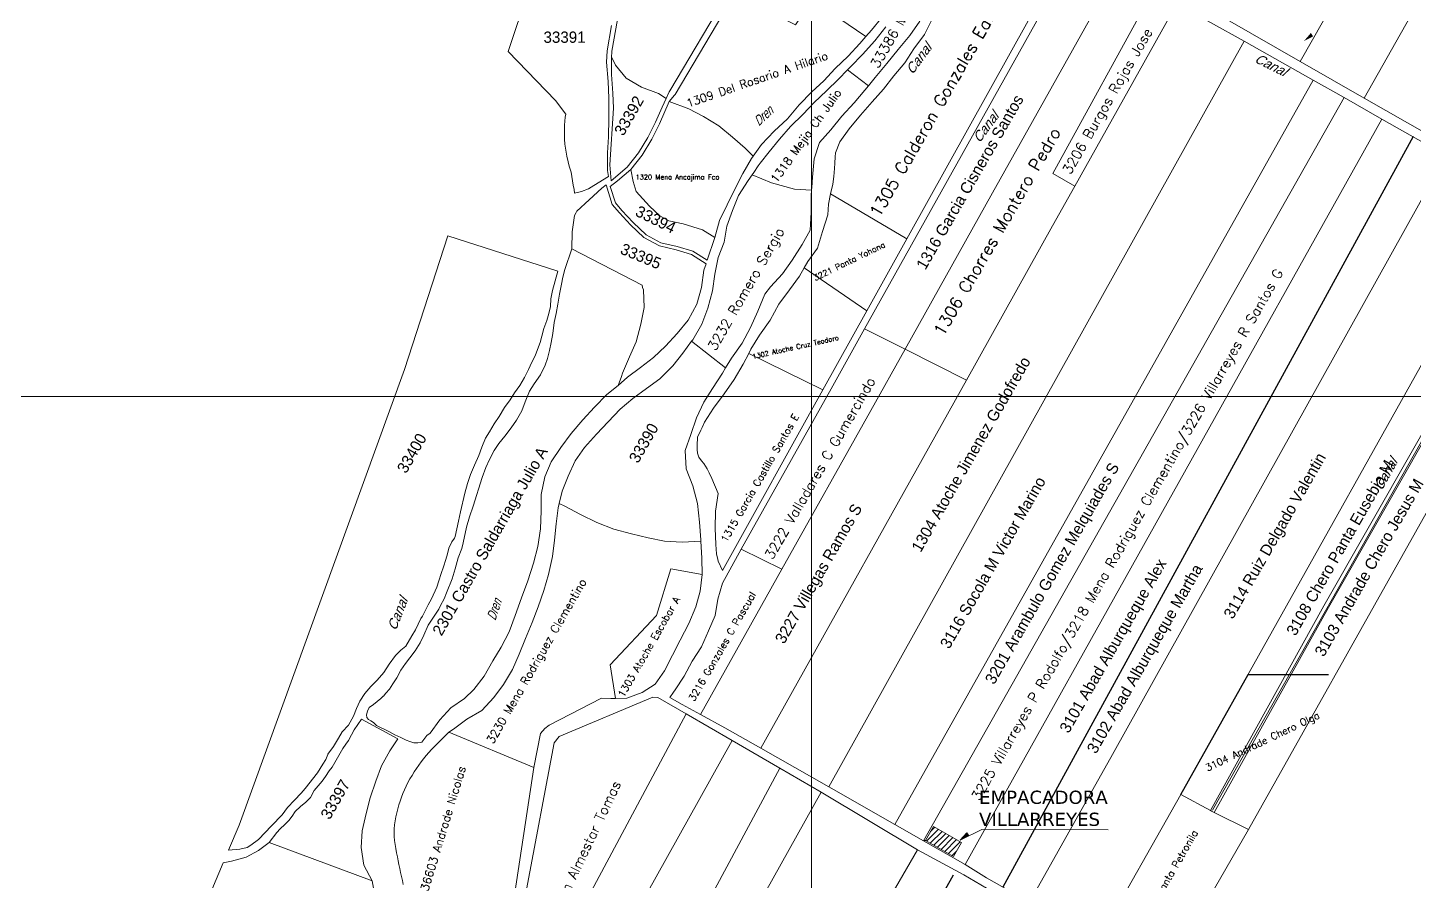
# Model space of a CAD drawing. Header units: metres. Extents: x 278 to 15006, y -2322 to 4522.
# Drawn here: x 1076 to 1935, y 621 to 1151 of the extents above; entities that cross this region are included whole.
import ezdxf

# ---------------------------------------------------------------- set-up
doc = ezdxf.new("R2010")
doc.units = ezdxf.units.M
doc.header["$LTSCALE"] = 25.4
doc.header["$MEASUREMENT"] = 0
for name, color, linetype in [('05', 7, 'Continuous'), ('52', 7, 'Continuous'), ('PARCELAS', 3, 'Continuous'), ('TXTPARCEL', 7, 'Continuous')]:
    doc.layers.add(name, color=color, linetype=linetype)
doc.layers.add('cable via', color=32, linetype='Continuous', lineweight=30)
doc.layers.add('MARGEN', color=224, linetype='Continuous', lineweight=60)
doc.styles.add('L120', font='simplex', dxfattribs={"height": 3})
doc.styles.add('L140', font='simplex', dxfattribs={"height": 3.6})
doc.styles.add('L175', font='simplex', dxfattribs={"height": 4.4})
doc.styles.add('L200', font='simplex', dxfattribs={"height": 5.1})
doc.styles.add('L240', font='simplex', dxfattribs={"height": 6.1})
doc.styles.add('L290', font='simplex', dxfattribs={"height": 7.4})

msp = doc.modelspace()

# ---------------------------------------------------------------- hatches: boundary and pattern name
at = {"layer": 'cable via', "lineweight": 20}
for color, points in [(256, [(1872.06, 1145.13), (1870.77, 1147.09), (1866.7, 1142.45)]), (49, [(1658.98, 649.55), (1657.69, 651.51), (1653.62, 646.87)])]:
    msp.add_hatch(color=color, dxfattribs=at).paths.add_polyline_path(points)
h = msp.add_hatch(dxfattribs=at)
h.set_pattern_fill('ANSI31', color=49, scale=20, style=0)
h.paths.add_polyline_path([(1637.04, 655.49), (1632.08, 646.81), (1649.43, 636.87), (1654.4, 645.55)])

# ---------------------------------------------------------------- linework, layer by layer
at = {"layer": '05', "color": 3, "linetype": 'Continuous', "lineweight": 13}
msp.add_line((1809.99, 665.58), (2019.93, 1036.15), dxfattribs=at)
at = {"layer": 'cable via', "color": 49, "lineweight": 13}
msp.add_line((1561.38, 4422), (1561.38, -678), dxfattribs=at)
at = {"layer": 'cable via', "lineweight": 20}
msp.add_line((1870.77, 1147.09), (1872.06, 1145.13), dxfattribs=at)
at = {"layer": 'cable via', "lineweight": 13}
msp.add_line((4161.38, 922), (361.38, 922), dxfattribs=at)
at = {"layer": 'cable via', "color": 49, "lineweight": 20}
for p, q in [((1666.98, 653.55), (1653.62, 646.87)), ((1745.42, 653.4), (1666.98, 653.55)), ((1653.62, 646.87), (1657.69, 651.51)), ((1657.69, 651.51), (1658.98, 649.55))]:
    msp.add_line(p, q, dxfattribs=at)
msp.add_lwpolyline([(1632.08, 646.81), (1637.04, 655.49), (1654.4, 645.55), (1649.43, 636.87)], close=True, dxfattribs=at)
at = {"layer": 'MARGEN', "color": 3, "linetype": 'Continuous', "lineweight": 13}
msp.add_lwpolyline([(1864.28, 1129.76), (2126.48, 1590.8), (2109.38, 1600.3), (2083.99, 1614.8), (1820.75, 1154.64), (1864.28, 1129.76)], close=True, dxfattribs=at)
at = {"layer": 'PARCELAS', "color": 3, "linetype": 'Continuous', "lineweight": 13}
for p, q in [((1506.18, 806.2), (1517.88, 827.4)), ((1503.38, 796.41), (1506.18, 806.2)), ((1501.78, 786.3), (1503.38, 796.41)), ((1497.58, 776.8), (1501.78, 786.3)), ((1493.29, 766.8), (1497.58, 776.8)), ((1487.58, 758), (1493.29, 766.8)), ((1482.48, 748.71), (1487.58, 758)), ((1476.89, 740.21), (1482.48, 748.71)), ((1475.88, 738.71), (1476.89, 740.21)), ((1473.58, 735.5), (1475.88, 738.71)), ((1481.18, 731), (1473.58, 735.5)), ((1492.7, 724.81), (1481.18, 731))]:
    msp.add_line(p, q, dxfattribs=at)
at = {"layer": 'PARCELAS', "color": 49, "linetype": 'Continuous', "lineweight": 13}
for p, q in [((1517.88, 827.4), (1543.1, 814.93)), ((1543.1, 814.93), (1492.7, 724.81)), ((1543.1, 814.93), (1543.1, 814.93))]:
    msp.add_line(p, q, dxfattribs=at)
at = {"layer": 'PARCELAS', "color": 49}
for p, q in [((1790.38, 675.2), (1832.04, 749.66)), ((1632.08, 646.81), (1630.82, 646.63)), ((1630.82, 646.63), (1630.82, 646.63)), ((1630.82, 646.63), (1630.82, 646.63)), ((1630.82, 646.63), (1630.82, 646.63)), ((1630.82, 646.63), (1630.82, 646.63)), ((1630.82, 646.63), (1630.82, 646.63)), ((1656.64, 631.91), (1656.64, 631.91)), ((1656.64, 631.91), (1656.64, 631.91)), ((1656.64, 631.91), (1656.64, 631.91)), ((1656.64, 631.91), (1656.64, 631.91)), ((1656.64, 631.91), (1656.64, 631.91)), ((1656.64, 631.91), (1656.64, 631.91)), ((1656.64, 631.91), (1656.64, 631.91)), ((1656.64, 631.91), (1656.64, 631.91)), ((1656.64, 631.91), (1656.64, 631.91)), ((1656.64, 631.91), (1656.64, 631.91)), ((1656.64, 631.91), (1656.64, 631.91)), ((1656.64, 631.91), (1656.64, 631.91)), ((1656.64, 631.91), (1656.64, 631.91)), ((1656.64, 631.91), (1656.64, 631.91)), ((1656.64, 631.91), (1656.64, 631.91)), ((1656.64, 631.91), (1656.64, 631.91)), ((1656.64, 631.91), (1656.64, 631.91)), ((1656.64, 631.91), (1656.64, 631.91)), ((1656.64, 631.91), (1656.64, 631.91)), ((1656.64, 631.91), (1656.64, 631.91)), ((1656.64, 631.91), (1656.64, 631.91)), ((1656.64, 631.91), (1656.64, 631.91))]:
    msp.add_line(p, q, dxfattribs=at)
at = {"layer": 'PARCELAS', "color": 3}
for p, q in [((1832.04, 749.66), (1881.95, 749.66)), ((1473.76, 308.13), (1649.43, 625.55))]:
    msp.add_line(p, q, dxfattribs=at)
at = {"layer": 'PARCELAS', "color": 49, "linetype": 'Continuous', "lineweight": 13}
for points in [[(1904.09, 1107), (2165.2, 1569.04), (2126.48, 1590.8), (1864.28, 1129.76), (1904.09, 1107)], [(1561.69, 1168.1), (1589.19, 1210.1), (1608.23, 1255.25), (1638.8, 1249.73), (1634.69, 1235.31), (1632.29, 1227.6), (1629.08, 1218.1), (1626.48, 1207.4), (1623.58, 1197.4), (1619.28, 1187.11), (1614.78, 1176.6), (1610.29, 1166.8), (1605.08, 1157.1), (1598.68, 1149.2), (1595.21, 1145.19), (1561.69, 1168.1)], [(1724.74, 1052.54), (1711.08, 1060.2), (1773.28, 1173.8), (1787.91, 1165.55), (1724.74, 1052.54)], [(1550.98, 1050.48), (1561.45, 1049.89), (1561.57, 1051.57), (1562.08, 1058.1), (1563.08, 1069.4), (1566.39, 1079.6), (1573.39, 1087.31), (1580.18, 1095.8), (1587.88, 1104.1), (1594.59, 1111.9), (1596.71, 1114.56), (1583.85, 1124.62), (1578.19, 1118.8), (1570.68, 1111.6), (1563.19, 1104.3), (1556.28, 1097), (1548.48, 1089.51), (1541.68, 1081.6), (1535.28, 1073.8), (1529.66, 1066.61), (1528.48, 1065.1), (1525.61, 1060.96), (1524.61, 1059.52), (1536.57, 1054.53), (1550.98, 1050.48)], [(1501.43, 1020.58), (1493.95, 1025.31), (1481.8, 1029.03), (1473.09, 1031.01), (1467.41, 1034.08), (1461.12, 1040.05), (1454.73, 1046.9), (1452.75, 1049.22), (1450.81, 1055.42), (1449.5, 1062.8), (1456.44, 1071.76), (1462.38, 1081.61), (1467.16, 1091.18), (1473.22, 1105.03), (1485.49, 1100.3), (1494.58, 1095.7), (1504.08, 1089.81), (1512.48, 1082.81), (1520.28, 1076.1), (1525.33, 1071.09), (1524.18, 1069.5), (1518.88, 1060.3), (1513.69, 1050.1), (1509.09, 1040.91), (1504.48, 1031.2), (1501.43, 1020.58)], [(1508.24, 939.75), (1511.88, 945.81), (1518.49, 955.1), (1523.58, 964.9), (1528.18, 975), (1532.59, 985.41), (1536.08, 990.01), (1543.48, 998.1), (1549.48, 1006.6), (1555.58, 1016.3), (1560.58, 1025.2), (1561.28, 1036.31), (1561.18, 1046.5), (1561.45, 1049.89), (1550.98, 1050.48), (1536.57, 1054.53), (1524.61, 1059.52), (1522.18, 1056), (1516.19, 1046.7), (1512.38, 1037.31), (1508.99, 1027.7), (1507.38, 1017.8), (1503.68, 1008.2), (1501.58, 997.8), (1500.08, 987.61), (1497.19, 976.8), (1493.39, 966.9), (1487.98, 957.1), (1487.09, 956.3), (1508.24, 939.75)], [(1206.59, 656.2), (1309.08, 938.81), (1335.97, 1021.7), (1404.26, 999.67), (1400.85, 987.85), (1399.8, 982.62), (1399.58, 977.93), (1398.73, 973.42), (1397.3, 969.19), (1395.48, 964.23), (1394.3, 959.38), (1393.26, 955.57), (1391.68, 951.21), (1390.16, 947.3), (1388.18, 943.36), (1386.02, 938.71), (1383.51, 933.83), (1380.57, 928.78), (1377.43, 924.23), (1374.61, 919.95), (1371.1, 915.16), (1367.78, 909.65), (1364.73, 905.12), (1361.84, 900.2), (1359.38, 896.11), (1357.11, 890.68), (1355.28, 885.38), (1352.6, 879.43), (1350.06, 873.72), (1348.15, 868.14), (1346.61, 862.02), (1343.95, 850.47), (1342.73, 844.71), (1340.66, 835.21), (1340.26, 834.27), (1338.51, 831.98), (1336.74, 828.02), (1335.91, 824.5), (1334.8, 820.93), (1333.38, 816.46), (1331.85, 812.39), (1330.37, 807.76), (1329.3, 803.8), (1325.86, 796.67), (1323.93, 792.95), (1320.29, 785.76), (1319.32, 784.44), (1317.74, 780.93), (1316.03, 777.3), (1313.63, 773.68), (1310.07, 767.33), (1306.91, 764.73), (1303.49, 761.43), (1299.58, 755.98), (1296.41, 751), (1292.19, 746.25), (1288.4, 742.21), (1284.49, 737.98), (1281.41, 733.21), (1279.37, 728.52), (1277.65, 723.87), (1274.44, 718.18), (1270.63, 714.16), (1268.29, 710.18), (1265.22, 704.94), (1261.74, 700.21), (1261.74, 700.21), (1261.73, 699.98), (1260.38, 696.88), (1258.58, 694.05), (1255.26, 688.7), (1247.51, 678.96), (1245.12, 676), (1241.05, 671.72), (1236.63, 667.12), (1233.39, 662.75), (1226.65, 655.81), (1218.63, 647.27), (1213.91, 643.96), (1211.63, 642.47), (1207.06, 641.35), (1200.07, 640.68), (1206.59, 656.2)], [(1508.24, 939.75), (1487.09, 956.3), (1481.68, 948.9), (1475.48, 941.01), (1467.39, 932.9), (1459.18, 926.9), (1450.68, 920.8), (1442.78, 914.2), (1435.48, 906.3), (1428.28, 898.6), (1420.78, 890.51), (1414.98, 882.1), (1410.58, 872.7), (1406.99, 863.3), (1404.98, 855.6), (1408.59, 854.1), (1418.18, 848.9), (1428.38, 844.01), (1438.88, 839.71), (1449.88, 836.8), (1460.29, 834.5), (1470.38, 832.4), (1481.38, 831.7), (1492.88, 832.3), (1492.78, 833.1), (1491.98, 844.21), (1490.88, 855.7), (1487.79, 866.6), (1483.68, 877.2), (1483.19, 888.51), (1486.58, 898.5), (1490.08, 908.8), (1494.68, 918.5), (1500.18, 927), (1506.28, 936.51), (1508.24, 939.75)], [(1225.38, 645.55), (1289.11, 621.74), (1283.88, 631.5), (1282.28, 642.41), (1282.98, 652.8), (1285.38, 663.4), (1287.98, 673.3), (1291.49, 683.5), (1294.98, 693.11), (1300.09, 702.4), (1305.08, 709.74), (1282.48, 722.04), (1278, 715.32), (1276.35, 712.26), (1274.39, 708.66), (1272.87, 706.43), (1270.92, 703.85), (1266.04, 695.11), (1264.3, 692.27), (1262.42, 689.96), (1260.23, 686.43), (1258.13, 683.53), (1253.23, 677.75), (1250.94, 673.5), (1248.05, 670.58), (1244.72, 667.88), (1241.48, 664.74), (1239.56, 661.87), (1237.57, 659.24), (1235.04, 656.58), (1232.01, 653.99), (1229.96, 651.67), (1225.38, 645.55)]]:
    msp.add_lwpolyline(points, close=True, dxfattribs=at)
at = {"layer": 'PARCELAS', "color": 3, "linetype": 'Continuous', "lineweight": 13}
for points in [[(1945.85, 1083.13), (2209.24, 1544.28), (2165.2, 1569.04), (1904.09, 1107), (1945.85, 1083.13)], [(1750.89, 1186.41), (1673.66, 1048.32), (1619.41, 951.33), (1594.33, 963.98), (1641.79, 1048.9), (1726.38, 1200.2), (1750.89, 1186.41)], [(1750.89, 1186.41), (1673.66, 1048.32), (1619.41, 951.33), (1657.45, 932.14), (1710.91, 1027.79), (1724.74, 1052.54), (1711.08, 1060.2), (1773.28, 1173.8), (1750.89, 1186.41)], [(1561.69, 1168.1), (1595.21, 1145.19), (1591.49, 1140.91), (1584.08, 1133.11), (1576.18, 1125.3), (1569.18, 1117.8), (1561.59, 1110.9), (1553.89, 1102.8), (1546.48, 1094.2), (1538.28, 1086.51), (1530.48, 1078.2), (1525.33, 1071.09), (1520.28, 1076.1), (1512.48, 1082.81), (1504.08, 1089.81), (1494.58, 1095.7), (1485.49, 1100.3), (1473.22, 1105.03), (1476.52, 1108.9), (1476.89, 1109.34), (1513.67, 1171.54), (1551.58, 1152.4), (1561.69, 1168.1)], [(1572.19, 680.01), (1829.68, 1142.31), (1787.91, 1165.55), (1724.74, 1052.54), (1710.91, 1027.79), (1657.45, 932.14), (1529.96, 704.07), (1572.19, 680.01)], [(1613, 656.76), (1872.31, 1118.21), (1829.68, 1142.31), (1572.19, 680.01), (1613, 656.76)], [(1437.56, 1132.68), (1439.89, 1127.5), (1446.58, 1119.4), (1455.98, 1113.8), (1466.59, 1109.9), (1471.32, 1106.89), (1468.88, 1101.5), (1464.78, 1092.11), (1460.08, 1082.71), (1454.28, 1073.1), (1447.28, 1064.2), (1437.32, 1055.79), (1436.35, 1065.57), (1438.74, 1100.88), (1438.35, 1110.04), (1437.38, 1121.73), (1437.56, 1132.68)], [(1630.82, 646.63), (1891.6, 1107.31), (1872.31, 1118.21), (1613, 656.76), (1630.82, 646.63)], [(1656.64, 631.91), (1915.02, 1094.07), (1891.6, 1107.31), (1630.82, 646.63), (1656.64, 631.91)], [(1696.53, 608.5), (1748.08, 700.01), (1954.95, 1071.5), (1915.02, 1094.07), (1656.64, 631.91), (1669.99, 623.6), (1696.53, 608.5)], [(1790.38, 675.2), (1998.37, 1046.96), (1954.95, 1071.5), (1748.08, 700.01), (1696.53, 608.5), (1738.84, 584.43), (1790.38, 675.2)], [(1501.43, 1020.58), (1493.95, 1025.31), (1481.8, 1029.03), (1473.09, 1031.01), (1467.41, 1034.08), (1461.12, 1040.05), (1454.73, 1046.9), (1452.75, 1049.22), (1450.81, 1055.42), (1449.5, 1062.8), (1441.21, 1055.79), (1436.74, 1052.16), (1439.89, 1042.11), (1443.98, 1037.31), (1450.89, 1029.9), (1458.88, 1022.3), (1467.98, 1017.4), (1478.08, 1015.1), (1487.89, 1012.1), (1496.75, 1006.48), (1501.43, 1020.58)], [(1441.54, 928.78), (1443.58, 934.5), (1444.38, 936.51), (1448.59, 946.6), (1452.68, 955.9), (1455.69, 966.8), (1457.78, 977.3), (1457.29, 988.11), (1456.78, 989.61), (1456.39, 991.11), (1412.97, 1013.67), (1413.08, 1024.2), (1414.48, 1034.31), (1415.48, 1036.21), (1416.08, 1036.91), (1423.68, 1044.01), (1431.58, 1051.2), (1434.13, 1053.27), (1437.97, 1041.05), (1442.38, 1035.88), (1449.35, 1028.38), (1457.61, 1020.54), (1467.22, 1015.37), (1477.53, 1013.02), (1486.99, 1010.13), (1496.08, 1004.36), (1494.78, 1000.4), (1493.18, 989.71), (1490.28, 979.2), (1485.08, 969.4), (1478.08, 961.1), (1470.98, 953.3), (1463.58, 946.11), (1455.48, 940.01), (1447.38, 934.1), (1441.54, 928.78)], [(1620.57, 1019.81), (1573.32, 1047.66), (1571.98, 1041.21), (1571.58, 1034.61), (1568.28, 1024.3), (1565.18, 1014.1), (1559.08, 1005.7), (1556.83, 1001.73), (1595.8, 975.23), (1620.57, 1019.81)], [(1790.38, 675.2), (1998.37, 1046.96), (2018.05, 1035.85), (1879.06, 792.23), (1808.76, 665.34), (1790.38, 675.2)], [(1935.77, 837.88), (2039.94, 1023.48), (2020.68, 1034.37), (1881.95, 791.14), (1810.97, 664.21), (1832.31, 653.54), (1935.77, 837.88)], [(1412.97, 1013.67), (1456.39, 991.11), (1456.78, 989.61), (1457.29, 988.11), (1457.78, 977.3), (1455.69, 966.8), (1452.68, 955.9), (1448.59, 946.6), (1444.38, 936.51), (1443.58, 934.5), (1441.54, 928.78), (1434.68, 923.3), (1426.98, 915.4), (1419.78, 907.5), (1412.49, 899), (1405.98, 890.51), (1400.18, 881.5), (1396.08, 872.2), (1393.88, 861.2), (1393.88, 851.2), (1393.48, 839.91), (1391.88, 829.1), (1389.08, 818.7), (1385.69, 807.7), (1381.68, 797.21), (1377.68, 786.3), (1374.08, 776.1), (1369.19, 766.6), (1363.88, 758.1), (1358.48, 748.61), (1352.18, 740.41), (1346.28, 734.7), (1337.98, 729), (1330.98, 721.5), (1325.08, 713.2), (1323.04, 711.89), (1319.96, 707.76), (1319.11, 707.41), (1317.51, 707.3), (1314.86, 707.28), (1312.41, 708.21), (1310.11, 709.03), (1306.91, 710.59), (1303.15, 712.33), (1299.48, 714.33), (1296.94, 715.47), (1293.95, 717.04), (1291.91, 718.09), (1289.91, 719.82), (1288.25, 721.03), (1286.76, 721.83), (1285.82, 723.1), (1285.68, 724.72), (1286.23, 726.95), (1287.36, 729.11), (1289.92, 731.16), (1294.56, 734.7), (1295.91, 736.34), (1296.1, 736.34), (1296.1, 736.34), (1297.63, 738.2), (1299.82, 740.63), (1301.84, 743.83), (1304.32, 747.65), (1306.86, 752.31), (1309.73, 756.59), (1312.39, 759.99), (1315.75, 764.25), (1318.9, 769.35), (1321.1, 774.14), (1323.86, 780.28), (1330.55, 790.28), (1331.51, 792.41), (1333.66, 796.56), (1335.3, 800.36), (1338.73, 809.05), (1340.49, 815.18), (1342.46, 822.02), (1344.61, 827.89), (1345.45, 831.22), (1347.63, 841), (1349.54, 847.4), (1351.68, 854.07), (1357.36, 871.75), (1359.67, 878.08), (1361.82, 882.98), (1364.74, 888.58), (1367.55, 892.79), (1371.26, 897.51), (1375.26, 902.65), (1378.67, 907.32), (1381.98, 913.13), (1384.02, 918.74), (1386.69, 925.35), (1389.57, 929.85), (1393.43, 935.47), (1396.42, 941.51), (1397.79, 945.62), (1398.98, 950.65), (1400.08, 955.5), (1401.12, 961.18), (1401.96, 967.85), (1403.11, 973.56), (1404.17, 979.23), (1405.25, 985.46), (1406.56, 991.6), (1407.29, 995.92), (1408.52, 1000.83), (1412.97, 1013.67)], [(1556.83, 1001.73), (1595.8, 975.23), (1568.57, 926.21), (1522.58, 948.71), (1523.89, 951.3), (1529.28, 960.1), (1535.79, 969.3), (1541.19, 979.2), (1547.78, 988.11), (1553.98, 996.7), (1556.83, 1001.73)], [(1594.33, 963.98), (1619.41, 951.33), (1598.15, 913.34), (1543.1, 814.93), (1517.88, 827.4), (1573.59, 926.86), (1594.33, 963.98)], [(1522.58, 948.71), (1568.57, 926.21), (1506.28, 814.1), (1503.68, 820), (1503.38, 821), (1502.48, 824.5), (1502.18, 830.3), (1501.68, 840.31), (1501.99, 850.9), (1503.68, 861.8), (1499.59, 871.2), (1497.99, 874.7), (1496.78, 877.2), (1494.68, 880.4), (1493.29, 882.1), (1491.58, 884.5), (1490.88, 886.91), (1490.68, 889.11), (1490.58, 891.11), (1490.58, 892.41), (1490.58, 893.51), (1490.78, 895.01), (1490.88, 896.81), (1492.78, 901.2), (1493.58, 902.9), (1495.18, 906.2), (1500.68, 914.9), (1507.38, 923.6), (1513.48, 932.6), (1519.19, 942.01), (1522.58, 948.71)], [(1619.41, 951.33), (1657.45, 932.14), (1529.96, 704.07), (1507.78, 716.7), (1492.7, 724.81), (1543.1, 814.93), (1598.15, 913.34), (1619.41, 951.33)], [(1404.98, 855.6), (1404.48, 853.1), (1403.18, 843.01), (1402.08, 832.9), (1400.98, 822.9), (1398.48, 811.7), (1395.48, 801.7), (1391.99, 791.71), (1388.28, 781.9), (1384.09, 772), (1380.29, 762.3), (1376.08, 752.8), (1370.58, 743.51), (1364.49, 735.4), (1357.08, 727.3), (1347.88, 721.9), (1339.58, 715.8), (1336.58, 713.9), (1389.38, 691.99), (1393.54, 713.16), (1396.08, 716.15), (1398.85, 718.22), (1431.38, 734.91), (1437.08, 734.8), (1439.92, 734.88), (1436.74, 755.57), (1465.28, 786.2), (1474.28, 815.1), (1493.58, 811.7), (1493.39, 821.9), (1492.88, 832.3), (1481.38, 831.7), (1470.38, 832.4), (1460.29, 834.5), (1449.88, 836.8), (1438.88, 839.71), (1428.38, 844.01), (1418.18, 848.9), (1408.59, 854.1), (1404.98, 855.6)], [(1439.92, 734.88), (1436.74, 755.57), (1465.28, 786.2), (1474.28, 815.1), (1493.58, 811.7), (1492.38, 801.4), (1489.68, 791.71), (1485.49, 781.3), (1480.08, 771), (1475.19, 761.7), (1470.38, 751.9), (1464.58, 743.61), (1456.49, 738.6), (1447.08, 735.1), (1439.92, 734.88)], [(1483.72, 725.22), (1466.18, 735.4), (1463.18, 735.7), (1404.98, 711.3), (1401.98, 707.4), (1384.89, 616.4), (1383.08, 606.3), (1381.68, 596.01), (1380.08, 585.5), (1379.08, 575.5), (1377.68, 565.3), (1375.38, 554.9), (1373.09, 544.41), (1370.38, 534.2), (1367.78, 524.1), (1364.68, 514.2), (1362.16, 508.34), (1366.2, 505.39), (1483.72, 725.22)], [(1362.16, 508.34), (1366.2, 505.39), (1483.72, 725.22), (1512.17, 708.72), (1338.87, 397.74), (1337.38, 400.41), (1329.99, 408.5), (1329.58, 409.8), (1329.58, 411.3), (1329.28, 415.8), (1329.48, 426), (1331.38, 436.4), (1332.78, 447.11), (1335.49, 457.4), (1337.09, 461), (1340.38, 466.5), (1345.38, 476.1), (1349.78, 485.9), (1355.28, 495.31), (1360.69, 504.9), (1362.16, 508.34)], [(1512.17, 708.72), (1541.85, 691.53), (1356.76, 346.84), (1351.48, 350.01), (1342.49, 355.11), (1339.68, 358.6), (1338.98, 361.4), (1338.88, 363.7), (1338.69, 374.1), (1340.08, 384.1), (1339.48, 394.3), (1338.87, 397.74), (1512.17, 708.72)], [(1356.76, 346.84), (1541.85, 691.53), (1567.49, 676.65), (1376.16, 333.89), (1368.78, 338.7), (1366.61, 340.25), (1360.48, 344.6), (1356.76, 346.84)], [(1376.16, 333.89), (1567.49, 676.65), (1627.25, 640.94), (1445.58, 327.2), (1438.64, 331.15), (1429.85, 328.22), (1423.54, 323.74), (1423.02, 323.56), (1418.38, 321.9), (1407.69, 321), (1397.59, 323.6), (1387.68, 327.8), (1376.16, 333.89)], [(1832.31, 653.54), (1810.97, 664.21), (1809.38, 665), (1808.76, 665.34), (1790.38, 675.2), (1738.84, 584.43), (1779.21, 561.48), (1832.31, 653.54)], [(1627.25, 640.94), (1655.92, 625.55), (1669.88, 617.12), (1497.89, 295.35), (1479.64, 307.69), (1451.08, 325.4), (1448.28, 326.3), (1445.58, 327.2)]]:
    msp.add_lwpolyline(points, close=True, dxfattribs=at)
for points in [[(1636.38, 1156.3), (1631.59, 1146.4), (1624.78, 1137.51), (1619.38, 1128.9), (1612.58, 1120.9), (1605.98, 1112.6), (1598.98, 1104.8), (1591.78, 1096.5), (1584.88, 1088.01), (1578.99, 1079.9), (1576.38, 1073.1), (1576.18, 1070.7), (1575.89, 1066.7), (1575.68, 1063.4), (1575.28, 1058.5), (1574.58, 1053.6), (1573.32, 1047.66), (1573.32, 1047.66), (1620.57, 1019.81), (1722.18, 1202.7)], [(1628.68, 1154.7), (1622.48, 1145.9), (1615.18, 1137.21), (1608.09, 1128.5), (1600.89, 1119.8), (1596.71, 1114.56), (1596.71, 1114.56), (1583.85, 1124.62), (1585.78, 1126.6), (1592.98, 1134.11), (1600.68, 1142.61), (1607.58, 1151.3)], [(1308.44, 619.57), (1307.86, 622), (1307.28, 624.44), (1306.73, 626.88), (1306.2, 629.32), (1305.73, 631.77), (1305.28, 634.24), (1304.8, 636.71), (1304.3, 639.2), (1303.82, 641.7), (1303.39, 644.19), (1303.05, 646.68), (1302.82, 649.16), (1302.73, 651.63), (1302.82, 654.07), (1303.06, 656.53), (1303.41, 659), (1303.86, 661.47), (1304.4, 663.94), (1305.03, 666.39), (1305.73, 668.83), (1306.49, 671.23), (1307.33, 673.61), (1308.22, 675.95), (1309.17, 678.24), (1310.21, 680.5), (1311.33, 682.73), (1312.55, 684.93), (1313.82, 687.09), (1315.16, 689.23), (1316.56, 691.34), (1318, 693.4), (1319.47, 695.43), (1320.97, 697.43), (1322.53, 699.36), (1324.16, 701.23), (1325.86, 703.07), (1327.6, 704.87), (1329.38, 706.65), (1331.16, 708.41), (1332.93, 710.18), (1334.7, 711.96), (1336.58, 713.9), (1389.38, 691.99), (1376.43, 607.48)], [(1140.03, 497.46), (1196.82, 632.89), (1201.96, 633.98), (1211.12, 636.49), (1218.61, 640.47), (1225.38, 645.55), (1225.38, 645.55), (1289.11, 621.74), (1290.98, 611.6)]]:
    msp.add_lwpolyline(points, dxfattribs=at)
at = {"layer": 'PARCELAS', "color": 7, "linetype": 'Continuous', "lineweight": 13}
for points in [[(1437.49, 1151.95), (1434.86, 1136.31), (1434.89, 1136.29), (1434.32, 1129.37), (1435.38, 1117.4), (1435.78, 1107.1), (1435.88, 1104.5), (1435.88, 1094.4), (1435.68, 1083.11), (1434.98, 1073.1), (1434.98, 1062.2), (1435.64, 1058.47), (1426.46, 1052.92), (1423.17, 1050.81), (1418.88, 1049.07), (1414.51, 1048.04), (1414.32, 1050.29), (1413.78, 1052.96), (1413.35, 1055.79), (1412.53, 1061.08), (1412.53, 1061.08), (1412.47, 1061.15), (1411.28, 1064.94), (1410.72, 1067.62), (1409.87, 1071.07), (1408.93, 1076.03), (1408.56, 1078.51), (1408.4, 1081.6), (1408.28, 1084.2), (1408.3, 1086.79), (1408.36, 1090.36), (1408.75, 1095.17), (1409.08, 1096.98), (1402.67, 1105.57), (1373.49, 1135.99), (1385.74, 1173.15)], [(1441.13, 1155.8), (1437.64, 1136.18), (1437.62, 1135.61), (1437.56, 1132.68), (1439.89, 1127.5), (1446.58, 1119.4), (1455.98, 1113.8), (1466.59, 1109.9), (1471.32, 1106.89), (1473.18, 1111), (1473.69, 1111.6), (1510.17, 1173.3)]]:
    msp.add_lwpolyline(points, dxfattribs=at)
at = {"layer": 'PARCELAS', "color": 3}
msp.add_lwpolyline([(1934.39, 1083.13), (1680.11, 617.85)], dxfattribs=at)

# ---------------------------------------------------------------- texts
at = {"layer": '52', "color": 5, "lineweight": 13, "oblique": 20}
for height, rotation, p in [(5.954, 53.9, (1624.08, 1121.25)), (5.954, 333.6, (1835.51, 1129.64)), (5.954, 53.9, (1665.63, 1078.84)), (5.946, 61, (1914.88, 863.28))]:
    msp.add_text('Canal', height=height, rotation=rotation, dxfattribs=at).set_placement(p)
for s, height, rotation, width, p in [('Dren', 5.954, 43.1, 0.75, (1528.85, 1089.39)), ('Quebrada Saman', 23.8152, 43.3, 0.857143, (1928.34, 468.76))]:
    msp.add_text(s, height=height, rotation=rotation, dxfattribs=dict(at, width=width)).set_placement(p)
at = {"layer": '52', "color": 49, "lineweight": 13, "oblique": 20}
msp.add_text('Canal', height=5.954, rotation=68.6, dxfattribs=at).set_placement((1303.8, 776.46))
at = {"layer": '52', "color": 49, "lineweight": 13, "oblique": 20, "width": 0.75}
msp.add_text('Dren', height=5.954, rotation=71.9, dxfattribs=at).set_placement((1365.54, 782.77))
at = {"layer": 'cable via', "color": 49, "lineweight": 20, "insert": (1665.29, 677.65), "char_height": 8.192, "width": 629.1866, "attachment_point": 1}
msp.add_mtext('{\\fVerdana|b0|i0|c0|p34;EMPACADORA \\PVILLARREYES}', dxfattribs=at)
at = {"layer": 'TXTPARCEL', "color": 7, "lineweight": 13}
for s, height, rotation, style, p in [('33386 Mejias Cobos P', 6.1, 60.1, 'L240', (1602.86, 1125.01)), ('1309 Del Rosario A Hilario', 5.1, 19.02818, 'L200', (1484.95, 1101.21))]:
    msp.add_text(s, height=height, rotation=rotation, dxfattribs=dict(at, style=style)).set_placement(p)
at = {"layer": 'TXTPARCEL', "color": 49, "lineweight": 13}
for s, height, rotation, style, p in [('1305 Calderon Gonzales Eduardo', 7.4, 60.1, 'L290', (1603.59, 1032.61)), ('3206 Burgos Rojas Jose', 6.1, 60.1, 'L240', (1721.93, 1059.27)), ('1318 Mejia Ch Julio', 5.1, 54.3, 'L200', (1539.87, 1054.08)), ('1306 Chorres Montero Pedro', 7.4, 60.1, 'L290', (1643.19, 958.96)), ('1320 Mena Ancajima Fco', 3, 0.1, 'L120', (1452.39, 1056.55)), ('3221 Panta Yohana', 3.6, 25.87917, 'L140', (1563.81, 993.71)), ('3225 Villarreyes P Rodolfo/3218 Mena Rodriguez Clementino/3226 Villarreyes R Santos G', 6.1, 60.1, 'L240', (1665.48, 670.94)), ('1302 Atoche Cruz Teodoro', 3, 12.58829, 'L120', (1525.22, 945.26)), ('3222 Valladares C Gumercindo', 6.1, 60.1, 'L240', (1537.29, 820.48)), ('1315 Garcia Castillo Santos E', 4.4, 60.1, 'L175', (1508.86, 831.29)), ('3230 Mena Rodriguez Clementino', 5.1, 60.1, 'L200', (1364.14, 706.25)), ('3216 Gonzales C Pascual', 4.4, 60.1, 'L175', (1488.79, 732.63)), ('1303 Atoche Escobar A', 4.4, 60.1, 'L175', (1445.03, 735.14)), ('3104 Andrade Chero Olga', 4.4, 25.508, 'L175', (1806.96, 689.49)), ('36603 Andrade Nicolas', 5.1, 73.06801, 'L200', (1323.79, 614.93)), ('3207 Calderon Almestar Tomas', 6.1, 64.60602, 'L240', (1387.46, 563.81)), ('3109 Chero Panta Petronila', 4.4, 60.1, 'L175', (1759.37, 578.91))]:
    msp.add_text(s, height=height, rotation=rotation, dxfattribs=dict(at, style=style)).set_placement(p)
at = {"layer": 'TXTPARCEL', "color": 7, "lineweight": 13}
for s, rotation, p in [('33391', 0.1, (1395.32, 1141.28)), ('33392', 60.1, (1444.83, 1083.08)), ('33394', 333.7, (1451.65, 1034.45)), ('33395', 337.2, (1442.3, 1010.87)), ('33390', 60.1, (1453.93, 880.15)), ('33400', 60.1, (1310.2, 873.84))]:
    msp.add_text(s, height=7.026, rotation=rotation, dxfattribs=at).set_placement(p)
at = {"layer": 'TXTPARCEL', "color": 49, "lineweight": 13}
for s, height, p in [('1316 Garcia Cisneros Santos', 7.0261, (1632.04, 1000.07)), ('1304 Atoche Jimenez Godofredo', 7.0261, (1629.11, 824.92)), ('2301 Castro Saldarriaga Julio A', 7.0261, (1332.14, 773.11)), ('3114 Ruiz Delgado Valentin', 7.0261, (1822.56, 783.51)), ('3201 Arambulo Gomez Melquiades S', 7.0261, (1674.64, 742.97)), ('3108 Chero Panta Eusebia M', 7.0261, (1861.46, 773.12)), ('3116 Socola M Victor Marino', 7.0261, (1646.8, 765.06)), ('3103 Andrade Chero Jesus M', 7.0261, (1878.97, 760.15)), ('3227 Villegas Ramos S', 7.0261, (1544.47, 768.12)), ('3101 Abad Alburqueque Alex', 7.0261, (1720.83, 712.76)), ('3102 Abad Alburqueque Martha', 7.0261, (1737.78, 700.02)), ('33397', 7.026, (1262.79, 659.18))]:
    msp.add_text(s, height=height, rotation=60.1, dxfattribs=at).set_placement(p)
at = {"layer": 'TXTPARCEL', "color": 1, "lineweight": 13, "style": 'L240'}
msp.add_text('3232 Romero Sergio', height=6.1, rotation=60.1, dxfattribs=at).set_placement((1502.04, 949.98))

doc.saveas('drawing.dxf')
